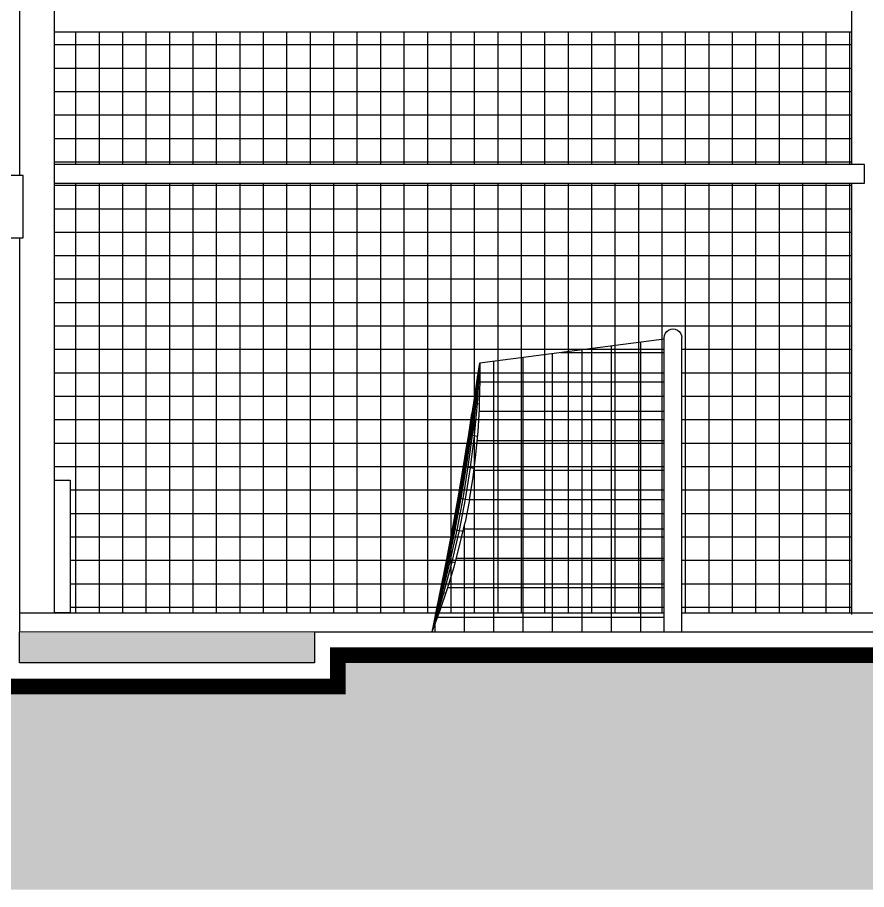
# Model space of a CAD drawing. Header units: metres. Extents: x 2494 to 3558, y 282 to 553.
# Drawn here: x 2913.68 to 2919.11, y 329.39 to 334.97 of the extents above; entities that cross this region are included whole.
import ezdxf

# ---------------------------------------------------------------- set-up
doc = ezdxf.new("R2010")
doc.units = ezdxf.units.M
doc.header["$LTSCALE"] = 7
doc.header["$MEASUREMENT"] = 0
doc.layers.add('HACH', color=251, linetype='Continuous', lineweight=5)
for name, color, linetype in [('HACHURA', 251, 'Continuous'), ('HACHURA PISOS', 250, 'Continuous'), ('PENA 0.15', 7, 'Continuous'), ('PENA 01', 1, 'Continuous'), ('PENA 02', 2, 'Continuous'), ('PENA 06', 6, 'Continuous')]:
    doc.layers.add(name, color=color, linetype=linetype)

# ---------------------------------------------------------------- blocks, each defined once
blk = doc.blocks.new('A$C3FA44342')
for p, q in [((-11.01, 189.65), (-10.45, 191)), ((-10.45, 191), (-9.56, 192.16)), ((-9.56, 192.16), (-8.4, 193.05)), ((-8.4, 193.05), (-7.05, 193.61)), ((-7.05, 193.61), (-5.6, 193.8)), ((-5.6, 193.8), (-4.15, 193.61)), ((-4.15, 193.61), (-2.8, 193.05)), ((-2.8, 193.05), (-1.64, 192.16)), ((-1.64, 192.16), (-0.75, 191)), ((-0.75, 191), (-0.19, 189.65)), ((-129.18, 172), (-11.2, 187.47)), ((-26.13, 0), (-26.13, 185.51)), ((-11.2, 188.2), (-11.01, 189.65)), ((-11.2, 0), (-11.2, 188.2)), ((-0.19, 189.65), (0, 188.2)), ((0, 0), (0, 188.2)), ((-77.38, 178.79), (-11.2, 178.79)), ((-63.77, 0), (-63.77, 180.57)), ((-44.95, 0), (-44.95, 183.04)), ((-120.23, 0), (-120.23, 173.17)), ((-101.41, 0), (-101.41, 175.64)), ((-82.59, 0), (-82.59, 178.11)), ((-129.98, 166.81), (-129.18, 172)), ((-129.98, 166.81), (-129.18, 172)), ((-129.97, 166.81), (-129.18, 172)), ((-129.97, 166.81), (-129.18, 172)), ((-129.96, 166.8), (-129.18, 172)), ((-129.94, 166.8), (-129.18, 172)), ((-129.91, 166.79), (-129.18, 172)), ((-129.86, 166.79), (-129.18, 172)), ((-129.78, 166.77), (-129.18, 172)), ((-129.67, 166.75), (-129.18, 172)), ((-129.48, 166.72), (-129.18, 172)), ((-129.18, 172), (-129.08, 157.35)), ((-133.07, 146.52), (-129.98, 166.81)), ((-133.07, 146.52), (-130.32, 164.52)), ((-133.02, 146.51), (-129.97, 166.81)), ((-133.02, 146.51), (-129.96, 166.8)), ((-132.93, 146.49), (-129.94, 166.8)), ((-132.78, 146.46), (-129.91, 166.79)), ((-132.54, 146.42), (-129.86, 166.79)), ((-132.18, 146.36), (-129.78, 166.77)), ((-131.62, 146.26), (-129.67, 166.75)), ((-131.08, 159.67), (-130.35, 164.39)), ((-130.94, 160.53), (-130.32, 164.52)), ((-130.76, 146.11), (-129.48, 166.72)), ((-130.73, 161.74), (-130.23, 165.06)), ((-130.32, 164.52), (-130.15, 165.62)), ((-130.23, 165.14), (-129.98, 166.81)), ((-130.08, 166.08), (-129.97, 166.81)), ((-129.98, 166.81), (-129.98, 166.81)), ((-129.97, 166.81), (-129.98, 166.81)), ((-129.97, 166.81), (-129.94, 166.8)), ((-129.97, 166.81), (-129.97, 166.81)), ((-129.94, 166.8), (-129.14, 166.66)), ((-133.1, 146.52), (-131.08, 159.67)), ((-133.1, 146.52), (-131.08, 159.67)), ((-129.46, 142.7), (-129.08, 157.35)), ((-129.1, 159.97), (-11.2, 159.97)), ((-136.3, 126.25), (-133.1, 146.52)), ((-136.29, 126.25), (-133.1, 146.52)), ((-136.29, 126.25), (-133.1, 146.52)), ((-136.24, 126.24), (-133.07, 146.52)), ((-136.15, 126.22), (-133.02, 146.51)), ((-136, 126.19), (-132.93, 146.49)), ((-135.75, 126.15), (-132.78, 146.46)), ((-135.36, 126.08), (-132.54, 146.42)), ((-134.78, 125.98), (-132.18, 146.36)), ((-133.89, 125.82), (-131.62, 146.26)), ((-133.1, 146.52), (-129.38, 145.86)), ((-132.57, 125.59), (-130.76, 146.11)), ((-136.3, 126.25), (-134.19, 139.59)), ((-130.32, 128.08), (-129.46, 142.7)), ((-129.55, 141.15), (-11.2, 141.15)), ((-139.6, 105.99), (-136.3, 126.25)), ((-139.58, 105.99), (-136.29, 126.25)), ((-139.58, 105.99), (-136.3, 126.25)), ((-139.53, 105.98), (-136.24, 126.24)), ((-139.42, 105.96), (-136.15, 126.22)), ((-139.23, 105.93), (-136, 126.19)), ((-138.92, 105.87), (-135.75, 126.15)), ((-138.45, 105.79), (-135.36, 126.08)), ((-137.72, 105.66), (-134.78, 125.98)), ((-136.64, 105.47), (-133.89, 125.82)), ((-136.3, 126.25), (-130.59, 125.24)), ((-135.05, 105.19), (-132.57, 125.59)), ((-131.67, 113.49), (-130.32, 128.08)), ((-139.6, 105.99), (-137.18, 120.75)), ((-130.86, 122.33), (-11.2, 122.33)), ((-133.5, 98.95), (-131.67, 113.49)), ((-143.07, 85.77), (-139.6, 105.99)), ((-143.06, 85.77), (-139.58, 105.99)), ((-143.06, 85.77), (-139.6, 105.99)), ((-143, 85.76), (-139.53, 105.98)), ((-142.88, 85.74), (-139.42, 105.96)), ((-142.68, 85.7), (-139.23, 105.93)), ((-142.36, 85.64), (-138.92, 105.87)), ((-141.85, 85.55), (-138.45, 105.79)), ((-141.08, 85.42), (-137.72, 105.66)), ((-139.92, 85.21), (-136.64, 105.47)), ((-139.6, 105.99), (-132.77, 104.79)), ((-138.24, 84.92), (-135.05, 105.19)), ((-132.93, 103.51), (-11.2, 103.51)), ((-135.81, 84.49), (-133.5, 98.95)), ((-146.72, 65.58), (-143.07, 85.77)), ((-146.71, 65.57), (-143.06, 85.77)), ((-146.71, 65.57), (-143.07, 85.77)), ((-146.66, 65.57), (-143, 85.76)), ((-146.55, 65.55), (-142.88, 85.74)), ((-146.36, 65.51), (-142.68, 85.7)), ((-146.06, 65.46), (-142.36, 85.64)), ((-145.58, 65.37), (-141.85, 85.55)), ((-144.86, 65.25), (-141.08, 85.42)), ((-143.77, 65.06), (-139.92, 85.21)), ((-143.07, 85.77), (-135.81, 84.49)), ((-142.19, 64.78), (-138.24, 84.92)), ((-135.81, 84.49), (-138.6, 70.1)), ((-135.78, 84.69), (-11.2, 84.69)), ((-141.87, 55.82), (-138.6, 70.1)), ((-139.05, 0), (-139.05, 68.14)), ((-150.56, 45.42), (-146.72, 65.58)), ((-150.55, 45.41), (-146.72, 65.58)), ((-150.55, 45.41), (-146.71, 65.57)), ((-150.51, 45.41), (-146.66, 65.57)), ((-150.42, 45.39), (-146.55, 65.55)), ((-150.27, 45.37), (-146.36, 65.51)), ((-150.02, 45.32), (-146.06, 65.46)), ((-149.64, 45.25), (-145.58, 65.37)), ((-149.05, 45.15), (-144.86, 65.25)), ((-148.17, 45), (-143.77, 65.06)), ((-146.85, 44.76), (-142.19, 64.78)), ((-146.72, 65.58), (-139.91, 64.38)), ((-139.57, 65.87), (-11.2, 65.87)), ((-145.6, 41.65), (-141.87, 55.82)), ((-154.54, 25.28), (-150.56, 45.42)), ((-154.53, 25.28), (-150.56, 45.42)), ((-154.5, 25.27), (-150.51, 45.41)), ((-154.45, 25.27), (-150.42, 45.39)), ((-154.35, 25.25), (-150.27, 45.37)), ((-154.2, 25.22), (-150.02, 45.32)), ((-153.96, 25.18), (-149.64, 45.25)), ((-150.55, 45.41), (-153.66, 29.69)), ((-153.6, 25.12), (-149.05, 45.15)), ((-153.05, 25.02), (-148.17, 45)), ((-152.19, 24.87), (-146.85, 44.76)), ((-150.56, 45.42), (-144.87, 44.41)), ((-144.18, 47.05), (-11.2, 47.05)), ((-149.8, 27.62), (-145.6, 41.65)), ((-154.54, 25.28), (-153.66, 29.69)), ((-149.62, 28.23), (-11.2, 28.23)), ((-158.55, 5.15), (-154.53, 25.28)), ((-158.55, 5.15), (-154.54, 25.28)), ((-158.54, 5.15), (-154.53, 25.28)), ((-158.53, 5.15), (-154.45, 25.27)), ((-158.53, 5.15), (-154.5, 25.27)), ((-158.51, 5.15), (-154.45, 25.27)), ((-158.51, 5.15), (-154.35, 25.25)), ((-158.48, 5.14), (-154.2, 25.22)), ((-158.43, 5.13), (-153.96, 25.18)), ((-158.35, 5.12), (-153.6, 25.12)), ((-158.23, 5.1), (-153.05, 25.02)), ((-158.05, 5.06), (-152.19, 24.87)), ((-157.45, 10.6), (-154.5, 25.27)), ((-154.54, 25.28), (-150.8, 24.62)), ((-154.46, 13.73), (-149.8, 27.62)), ((-158.55, 5.15), (-156.08, 17.37)), ((-157.05, 12.47), (-155.72, 18.96)), ((-159.58, 0), (-154.46, 13.73)), ((-158.55, 5.15), (-157.28, 11.47)), ((-158.55, 5.15), (-157.28, 11.47)), ((-158.54, 5.15), (-156.85, 13.54)), ((-158.53, 5.15), (-156.31, 16.05)), ((-158.54, 5.15), (-158.14, 7.09)), ((-158.53, 5.15), (-158.02, 7.59)), ((-156.07, 9.41), (-11.2, 9.41)), ((-159.58, 0), (-158.51, 5.15)), ((-159.58, 0), (-158.53, 5.15)), ((-159.58, 0), (-158.54, 5.15)), ((-159.58, 0), (-158.55, 5.15)), ((-159.58, 0), (-158.55, 5.15)), ((-159.58, 0), (-158.54, 5.15)), ((-159.58, 0), (-158.53, 5.15)), ((-159.58, 0), (-158.48, 5.14)), ((-159.58, 0), (-158.43, 5.13)), ((-159.58, 0), (-158.35, 5.12)), ((-159.58, 0), (-158.23, 5.1)), ((-159.58, 0), (-158.05, 5.06)), ((-159.58, 0), (0, 0)), ((-158.55, 5.15), (-158.55, 5.15)), ((-158.54, 5.15), (-158.55, 5.15)), ((-158.53, 5.15), (-158.54, 5.15)), ((-158.54, 5.15), (-158.54, 5.15)), ((-158.53, 5.15), (-157.72, 5)), ((-158.53, 5.15), (-158.53, 5.15)), ((-157.87, 4.59), (-157.87, 0))]:
    blk.add_line(p, q)
blk = doc.blocks.new('A$C4E985608')
at = {"layer": 'HACHURA PISOS'}
h = blk.add_hatch(dxfattribs=at)
h.set_pattern_fill('_USER,_O', color=256, scale=0.15, double=1, pattern_type=0)
h.set_pattern_definition([(0, (-36.3, 0), (0, 0.15), []), (90, (-36.3, 0), (-0.15, 9e-18), [])])
h.paths.add_polyline_path([(-33.5504, 3.72), (-33.5504, 2.87), (-28.45, 2.87), (-28.45, 3.72)])
h.paths.add_polyline_path([(-29.6502, 0), (-29.6502, 1.762), (-29.6483, 1.7765), (-29.6427, 1.79), (-29.6338, 1.8016), (-29.6222, 1.8105), (-29.6087, 1.8161), (-29.5942, 1.818), (-29.5797, 1.8161), (-29.5662, 1.8105), (-29.5546, 1.8016), (-29.5457, 1.79), (-29.5401, 1.7765), (-29.5382, 1.762), (-29.5382, 0), (-28.45, 0), (-28.45, 2.75), (-33.5504, 2.75), (-33.5504, 0.85), (-33.4504, 0.85), (-33.4504, 0)])
at = {"layer": 'HACHURA', "ltscale": 1.5}
for p, q in [((-28.45, 2.87), (-28.45, 4.92)), ((-28.45, -0.01), (-28.45, 2.75))]:
    blk.add_line(p, q, dxfattribs=at)
for points in [[(-33.5504, 3.72), (-28.45, 3.72)], [(-33.5504, 2.75), (-28.37, 2.75), (-28.37, 2.87), (-33.5504, 2.87)]]:
    blk.add_lwpolyline(points, dxfattribs=at)

msp = doc.modelspace()

# ---------------------------------------------------------------- hatches: boundary and pattern name
at = {"layer": 'HACH'}
h = msp.add_hatch(dxfattribs=at)
h.set_pattern_fill('DOTS,_O', color=43, scale=0.25, angle=90)
h.set_pattern_definition([(90, (2196.276367, -147.340527), (-0.015625, 0.0078125), [0, -0.015625])])
h.paths.add_polyline_path([(2915.5755, 331.0425), (2913.6882, 331.0425), (2913.6882, 330.8425), (2915.5755, 330.8425)])
at = {"layer": 'PENA 01', "ltscale": 1.5}
h = msp.add_hatch(dxfattribs=at)
h.set_pattern_fill('EARTH', color=256, scale=0.75, angle=45, style=0, double=1)
h.set_pattern_definition([(45, (2958.04863, 464.2222), (3e-17, 0.26516504), [0.1875, -0.1875]), (45, (2957.99892, 464.27191), (3e-17, 0.26516504), [0.1875, -0.1875]), (45, (2957.9492, 464.32163), (3e-17, 0.26516504), [0.1875, -0.1875]), (135, (2957.9492, 464.35478), (-0.26516504, 6e-17), [0.1875, -0.1875]), (135, (2957.99892, 464.4045), (-0.26516504, 6e-17), [0.1875, -0.1875]), (135, (2958.04863, 464.45421), (-0.26516504, 6e-17), [0.1875, -0.1875])])
h.paths.add_polyline_path([(2955.8998, 330.7925), (2948.2088, 330.7925), (2948.2088, 330.8925), (2915.7255, 330.8925), (2915.7255, 330.6925), (2913.5382, 330.6925), (2913.5382, 331.0125), (2912.4182, 331.0125), (2912.4182, 330.9825), (2868.9782, 330.9825), (2858.2137, 331.0125), (2858.2137, 331.0825), (2856.2154, 331.0825), (2856.2154, 329.3925), (2955.8998, 329.3925)])

# ---------------------------------------------------------------- linework, layer by layer
at = {"layer": 'HACH', "color": 43}
msp.add_line((2915.5755, 331.0425), (2913.6882, 331.0425), dxfattribs=at)
at = {"layer": 'PENA 01'}
for p, q in [((2913.6882, 331.1625), (2917.8135, 331.1625)), ((2917.9255, 331.1625), (2933.7324, 331.1625))]:
    msp.add_line(p, q, dxfattribs=at)
msp.add_lwpolyline([(2913.9132, 332.0125), (2914.0132, 332.0125), (2914.0132, 331.1625), (2913.9132, 331.1625)], close=True, dxfattribs=at)
at = {"layer": 'PENA 02'}
for p, q in [((2913.9132, 331.1625), (2913.9132, 338.7625)), ((2913.6882, 338.3625), (2913.6882, 333.9625))]:
    msp.add_line(p, q, dxfattribs=at)
at = {"layer": 'PENA 02', "ltscale": 1.5, "const_width": 0.1}
msp.add_lwpolyline([(2856.2154, 331.0825), (2858.2137, 331.0825), (2858.2137, 331.0125), (2868.9782, 331.0125), (2868.9782, 330.9825), (2912.4182, 330.9825), (2912.4182, 331.0125), (2913.5382, 331.0125), (2913.5382, 330.6925), (2915.7255, 330.6925), (2915.7255, 330.8925), (2948.2088, 330.8925), (2948.2088, 330.7925), (2955.8998, 330.7925)], dxfattribs=at)
at = {"layer": 'PENA 06'}
msp.add_line((2913.6882, 333.5625), (2913.6882, 331.0425), dxfattribs=at)
msp.add_lwpolyline([(2913.5132, 333.5625), (2913.7132, 333.5625), (2913.7132, 333.9625), (2913.5132, 333.9625)], close=True, dxfattribs=at)
for points in [[(2915.5755, 331.0425), (2915.5755, 330.8425), (2913.6882, 330.8425), (2913.6882, 331.0425)], [(2915.5755, 331.0425), (2948.3588, 331.0425), (2948.3588, 330.9425)]]:
    msp.add_lwpolyline(points, dxfattribs=at)

# ---------------------------------------------------------------- block references
at = {"layer": 'HACH'}
msp.add_blockref('A$C4E985608', (2947.4637, 331.1625), dxfattribs=at)
at = {"layer": 'PENA 0.15', "xscale": 0.01, "yscale": 0.01, "zscale": 0.01}
msp.add_blockref('A$C3FA44342', (2917.9255, 331.0425), dxfattribs=at)

doc.saveas('drawing.dxf')
